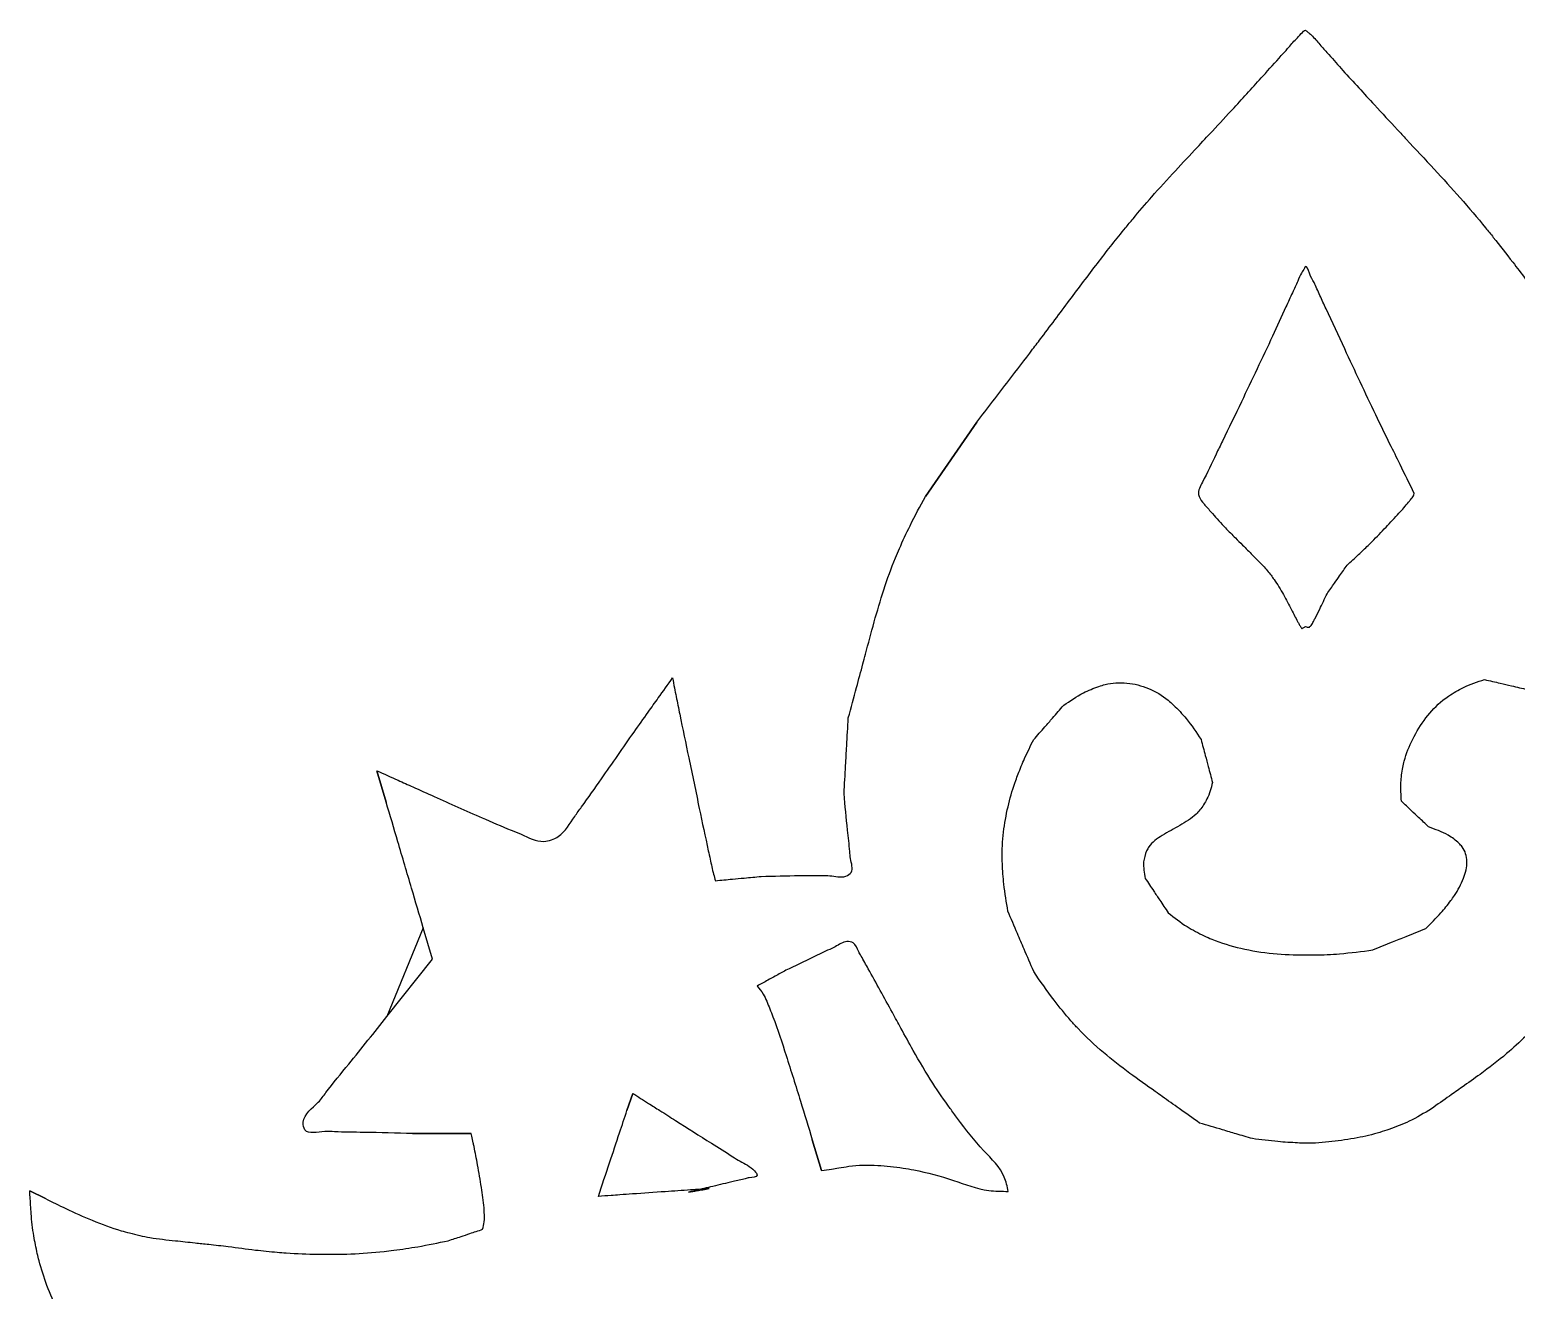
# Model space of a CAD drawing. Extents: x 0 to 339, y 0 to 248.
# Drawn here: x 52.5 to 105, y 204 to 248.5 of the extents above; entities that cross this region are included whole.
import ezdxf

# ---------------------------------------------------------------- set-up
doc = ezdxf.new("R2010")
doc.units = 0
doc.layers.add('layer_1', color=7, linetype='CONTINUOUS')

msp = doc.modelspace()

# ---------------------------------------------------------------- linework, layer by layer
at = {"layer": 'layer_1', "color": 1}
for p, q in [((84.160962, 231.996308), (85.976667, 234.619047)), ((85.976667, 234.619047), (84.160962, 231.996308)), ((84.160962, 231.996308), (84.160962, 231.996308)), ((97.579421, 227.401735), (97.57948, 227.401703)), ((97.57948, 227.401703), (97.579421, 227.401735)), ((97.579421, 227.401735), (97.579421, 227.401735)), ((65.122378, 221.203452), (64.794359, 222.313063)), ((64.794359, 222.313063), (65.122378, 221.203452)), ((65.122378, 221.203452), (65.122378, 221.203452)), ((66.433427, 216.765273), (65.147115, 213.638201)), ((66.761058, 215.655662), (66.433427, 216.765273)), ((97.578706, 215.809128), (97.579348, 215.809196)), ((97.579348, 215.809196), (97.578706, 215.809128)), ((97.578706, 215.809128), (97.578706, 215.809128)), ((65.147115, 213.638201), (66.761058, 215.655662)), ((65.147115, 213.638201), (65.147115, 213.638201)), ((73.624017, 210.316547), (73.826102, 210.922659)), ((73.826102, 210.922659), (73.624017, 210.316547)), ((73.624017, 210.316547), (73.624017, 210.316547)), ((68.122864, 209.50266), (66.054965, 209.50266)), ((66.054965, 209.50266), (68.122864, 209.50266)), ((68.122864, 209.50266), (68.122864, 209.50266)), ((80.164885, 209.280888), (80.493099, 208.195049)), ((80.493099, 208.195049), (80.164885, 209.280888)), ((80.164885, 209.280888), (80.164885, 209.280888)), ((52.538792, 207.485518), (53.093631, 207.207939)), ((53.093631, 207.207939), (52.538792, 207.485518)), ((52.538792, 207.485518), (52.538792, 207.485518)), ((75.795827, 207.437487), (75.947468, 207.462543)), ((75.947468, 207.462543), (75.795827, 207.437487)), ((75.795827, 207.437487), (75.795827, 207.437487)), ((76.529166, 207.559625), (76.529166, 207.559625)), ((76.529166, 207.559625), (76.529166, 207.559625)), ((76.529166, 207.559625), (76.529166, 207.559625)), ((87.084407, 207.462543), (87.084407, 207.462543)), ((87.084407, 207.462543), (87.084407, 207.462543)), ((87.084407, 207.462543), (87.084407, 207.462543)), ((72.613869, 207.285974), (72.613869, 207.285974)), ((72.613869, 207.285974), (72.613869, 207.285974)), ((72.613869, 207.285974), (72.613869, 207.285974))]:
    msp.add_line(p, q, dxfattribs=at)
for points in [[(97.246511, 248.144222), (97.305587, 248.201433), (97.365158, 248.249951), (97.430531, 248.333495)], [(97.430531, 248.333495), (97.477735, 248.393821), (97.527964, 248.472408), (97.579348, 248.452609)], [(97.579348, 248.452609), (97.594108, 248.446922), (97.608963, 248.433116), (97.623682, 248.420476)], [(97.623682, 248.420476), (97.657742, 248.391229), (97.691072, 248.368223), (97.723075, 248.341905)], [(97.723075, 248.341905), (97.759222, 248.31218), (97.793675, 248.278229), (97.827105, 248.243637)], [(97.827105, 248.243637), (97.931731, 248.135378), (98.026342, 248.020849), (98.123661, 247.908017)], [(96.723691, 247.557456), (96.798022, 247.639778), (96.872242, 247.721652), (96.946309, 247.807589)], [(96.946309, 247.807589), (97.046079, 247.923346), (97.145572, 248.046472), (97.246511, 248.144222)], [(98.123661, 247.908017), (98.214847, 247.802296), (98.30841, 247.698064), (98.40155, 247.593568)], [(96.08079, 246.842292), (96.295831, 247.080934), (96.51022, 247.321038), (96.723691, 247.557456)], [(98.40155, 247.593568), (98.56826, 247.406532), (98.733612, 247.218647), (98.898964, 247.030763)], [(95.055042, 245.714952), (95.397504, 246.089507), (95.739965, 246.464062), (96.08079, 246.842292)], [(98.898964, 247.030763), (99.270555, 246.625914), (99.642146, 246.221065), (100.014728, 245.817129)], [(94.289261, 244.892973), (94.544532, 245.166955), (94.799787, 245.440954), (95.055042, 245.714952)], [(100.014728, 245.817129), (100.284285, 245.524887), (100.55436, 245.233124), (100.824805, 244.941705)], [(93.753139, 244.317603), (93.931855, 244.509385), (94.110562, 244.701175), (94.289261, 244.892973)], [(100.824805, 244.941705), (100.928942, 244.829492), (101.033133, 244.717329), (101.137442, 244.605277)], [(101.137442, 244.605277), (101.46543, 244.252942), (101.794584, 243.901692), (102.121084, 243.547974)], [(92.987142, 243.495666), (93.24248, 243.76964), (93.497818, 244.043614), (93.753139, 244.317603)], [(102.121084, 243.547974), (102.429825, 243.213496), (102.736193, 242.876812), (103.037416, 242.535508)], [(92.148366, 242.569132), (92.423686, 242.881767), (92.705414, 243.188717), (92.987142, 243.495666)], [(91.488944, 241.799506), (91.706057, 242.058351), (91.925104, 242.315611), (92.148366, 242.569132)], [(103.037416, 242.535508), (103.343619, 242.188561), (103.644506, 241.836839), (103.936883, 241.478206)], [(90.294441, 240.304222), (90.598138, 240.699826), (90.90518, 241.092946), (91.221818, 241.478205)], [(91.221818, 241.478205), (91.310251, 241.585804), (91.399433, 241.69279), (91.488944, 241.799506)], [(103.936883, 241.478206), (104.027822, 241.366659), (104.117937, 241.254445), (104.207732, 241.141971)], [(104.207732, 241.141971), (104.438766, 240.852587), (104.667679, 240.56149), (104.893207, 240.267814)], [(89.316732, 239.012583), (89.640683, 239.444594), (89.9656, 239.875864), (90.294441, 240.304222)], [(97.441285, 239.882124), (97.391996, 239.793982), (97.347463, 239.695959), (97.30293, 239.597937)], [(97.540991, 240.052763), (97.504782, 239.988486), (97.472104, 239.937237), (97.441285, 239.882124)], [(97.579284, 240.10968), (97.566553, 240.098954), (97.553559, 240.075073), (97.540991, 240.052763)], [(97.71565, 239.882387), (97.673762, 239.99617), (97.628478, 240.151122), (97.579284, 240.10968)], [(97.880474, 239.543034), (97.828007, 239.64189), (97.775269, 239.720438), (97.71565, 239.882387)], [(104.893207, 240.267814), (105.200562, 239.867587), (105.501632, 239.462569), (105.802703, 239.05755)], [(97.30293, 239.597937), (97.240738, 239.461705), (97.178547, 239.325473), (97.11638, 239.18923)], [(98.086325, 239.092899), (98.017676, 239.248681), (97.94931, 239.413335), (97.880474, 239.543034)], [(88.271771, 237.619921), (88.621491, 238.083088), (88.968553, 238.548263), (89.316732, 239.012583)], [(97.11638, 239.18923), (97.039713, 239.021207), (96.963083, 238.853167), (96.886457, 238.685125)], [(98.305115, 238.616838), (98.231971, 238.773046), (98.15899, 238.928002), (98.086325, 239.092899)], [(96.886457, 238.685125), (96.729656, 238.341264), (96.572868, 237.997397), (96.416079, 237.653531)], [(98.961577, 237.203573), (98.741651, 237.676582), (98.522661, 238.152242), (98.305115, 238.616838)], [(87.945741, 237.189377), (88.054561, 237.332783), (88.163294, 237.476255), (88.271771, 237.619921)], [(96.416079, 237.653531), (96.049341, 236.880974), (95.682602, 236.108417), (95.315173, 235.338545)], [(87.109689, 236.091971), (87.389207, 236.457135), (87.667759, 236.823041), (87.945741, 237.189377)], [(100.055855, 234.875477), (99.690245, 235.6491), (99.324635, 236.422723), (98.961577, 237.203573)], [(85.976667, 234.619047), (86.354925, 235.109574), (86.733183, 235.6001), (87.109689, 236.091971)], [(95.315173, 235.338545), (95.094221, 234.875585), (94.873019, 234.413597), (94.646474, 233.949629)], [(100.560862, 233.846688), (100.392512, 234.189611), (100.224184, 234.532544), (100.055855, 234.875477)], [(94.646474, 233.949629), (94.570803, 233.794655), (94.494537, 233.63946), (94.421103, 233.48668)], [(100.914441, 233.126536), (100.796571, 233.366582), (100.678711, 233.606633), (100.560862, 233.846688)], [(94.421103, 233.48668), (94.264129, 233.160095), (94.120099, 232.844541), (93.937417, 232.498019)], [(101.41966, 232.097751), (101.251247, 232.440676), (101.082834, 232.783601), (100.914441, 233.126536)], [(93.937417, 232.498019), (93.861206, 232.353457), (93.778269, 232.203506), (93.801723, 232.059365)], [(83.617335, 230.963516), (83.789781, 231.312198), (83.975372, 231.654253), (84.160962, 231.996308)], [(93.801723, 232.059365), (93.817, 231.965478), (93.877414, 231.874056), (93.941052, 231.794724)], [(101.281196, 231.873287), (101.320433, 231.91999), (101.363151, 231.965235), (101.389717, 232.019188)], [(101.389717, 232.019188), (101.402, 232.044135), (101.41083, 232.070943), (101.41966, 232.097751)], [(93.941052, 231.794724), (93.969294, 231.759517), (93.998171, 231.726692), (94.027116, 231.69368)], [(94.027116, 231.69368), (94.11501, 231.593434), (94.203527, 231.491467), (94.292778, 231.390576)], [(100.878054, 231.406518), (100.994128, 231.533606), (101.110114, 231.661144), (101.217581, 231.794724)], [(101.217581, 231.794724), (101.238645, 231.820907), (101.259383, 231.847322), (101.281196, 231.873287)], [(83.241838, 230.154745), (83.36151, 230.426861), (83.485586, 230.697122), (83.617335, 230.963516)], [(94.292778, 231.390576), (94.443538, 231.220154), (94.596393, 231.052804), (94.749248, 230.885454)], [(99.929402, 230.405473), (100.096036, 230.57135), (100.259486, 230.740519), (100.420613, 230.911651)], [(100.420613, 230.911651), (100.574558, 231.075156), (100.726381, 231.240454), (100.878054, 231.406518)], [(94.749248, 230.885454), (94.867759, 230.766961), (94.98627, 230.648468), (95.104779, 230.529972)], [(95.104779, 230.529972), (95.187712, 230.447047), (95.270645, 230.36412), (95.353576, 230.281192)], [(99.79008, 230.26802), (99.836685, 230.313672), (99.883166, 230.359446), (99.929402, 230.405473)], [(83.101727, 229.827853), (83.147075, 229.93738), (83.194106, 230.04621), (83.241838, 230.154745)], [(95.353576, 230.281192), (95.472017, 230.162755), (95.590455, 230.044316), (95.708894, 229.925877)], [(95.708894, 229.925877), (95.837298, 229.802103), (95.965702, 229.678329), (96.084941, 229.546082)], [(99.045643, 229.57222), (99.182683, 229.695754), (99.319723, 229.819288), (99.454365, 229.945401)], [(99.454365, 229.945401), (99.567635, 230.051495), (99.679206, 230.159414), (99.79008, 230.26802)], [(82.692736, 228.704309), (82.815835, 229.083523), (82.949271, 229.459632), (83.101727, 229.827853)], [(96.084941, 229.546082), (96.181614, 229.438863), (96.272263, 229.326074), (96.35991, 229.21118)], [(98.783767, 229.198113), (98.87106, 229.322814), (98.958351, 229.447517), (99.045643, 229.57222)], [(96.35991, 229.21118), (96.396161, 229.16366), (96.431898, 229.11578), (96.466519, 229.067114)], [(96.466519, 229.067114), (96.588805, 228.895216), (96.697162, 228.713507), (96.800537, 228.529364)], [(98.338521, 228.562072), (98.425827, 228.686788), (98.513133, 228.811505), (98.600439, 228.936222)], [(98.600439, 228.936222), (98.661549, 229.023519), (98.722658, 229.110815), (98.783767, 229.198113)], [(82.351056, 227.563988), (82.457868, 227.94614), (82.570179, 228.326763), (82.692736, 228.704309)], [(96.800537, 228.529364), (96.898991, 228.353987), (96.992927, 228.176402), (97.084007, 227.997254)], [(98.079405, 228.015059), (98.167206, 228.196434), (98.252863, 228.379253), (98.338521, 228.562072)], [(97.084007, 227.997254), (97.155381, 227.856868), (97.225001, 227.715522), (97.300225, 227.577175)], [(97.91564, 227.686725), (97.972171, 227.795698), (98.026182, 227.905113), (98.079405, 228.015059)], [(82.042946, 226.423525), (82.144473, 226.803999), (82.245057, 227.184746), (82.351056, 227.563988)], [(97.300225, 227.577175), (97.308653, 227.561676), (97.31715, 227.546214), (97.325694, 227.530775)], [(97.325694, 227.530775), (97.344632, 227.496551), (97.363795, 227.462436), (97.383987, 227.428947)], [(97.383987, 227.428947), (97.40459, 227.394779), (97.426264, 227.361263), (97.447938, 227.327747)], [(97.447938, 227.327747), (97.478789, 227.345094), (97.50964, 227.362441), (97.540464, 227.379837)], [(97.540464, 227.379837), (97.551821, 227.386246), (97.563174, 227.392662), (97.574559, 227.399022)], [(97.574559, 227.399022), (97.576179, 227.399927), (97.5778, 227.400831), (97.579421, 227.401735)], [(97.57948, 227.401703), (97.617591, 227.385693), (97.655702, 227.369683), (97.690163, 227.377195)], [(97.690163, 227.377195), (97.722507, 227.384246), (97.751634, 227.412018), (97.775339, 227.440959)], [(97.775339, 227.440959), (97.810912, 227.484389), (97.834271, 227.53045), (97.858539, 227.577243)], [(97.858539, 227.577243), (97.877305, 227.613429), (97.896616, 227.650052), (97.91564, 227.686725)], [(81.953276, 226.088252), (81.983212, 226.199997), (82.01312, 226.311749), (82.042946, 226.423525)], [(81.729098, 225.254235), (81.804115, 225.532163), (81.878782, 225.810185), (81.953276, 226.088252)], [(74.72998, 224.881606), (74.898075, 225.118211), (75.066149, 225.354832), (75.234223, 225.591452)], [(75.234223, 225.591452), (75.255666, 225.47275), (75.277108, 225.354048), (75.299608, 225.235547)], [(75.299608, 225.235547), (75.338167, 225.03247), (75.379832, 224.829986), (75.421038, 224.62742)], [(81.437668, 224.179179), (81.535006, 224.537479), (81.632344, 224.895778), (81.729098, 225.254235)], [(89.735984, 225.059382), (89.91169, 225.150229), (90.096213, 225.225188), (90.284095, 225.288446)], [(90.284095, 225.288446), (90.357563, 225.313182), (90.431544, 225.336128), (90.506706, 225.354802)], [(90.506706, 225.354802), (90.755447, 225.416602), (91.017125, 225.431612), (91.273649, 225.407316)], [(91.273649, 225.407316), (91.533556, 225.382701), (91.788172, 225.317737), (92.029265, 225.21839)], [(92.029265, 225.21839), (92.281708, 225.114367), (92.519324, 224.972647), (92.728824, 224.799189)], [(102.630026, 224.944222), (102.798134, 225.058564), (102.97279, 225.16441), (103.155607, 225.252048)], [(103.155607, 225.252048), (103.392687, 225.365698), (103.643494, 225.448728), (103.894301, 225.531759)], [(103.894301, 225.531759), (104.081367, 225.48806), (104.268433, 225.444361), (104.455506, 225.400694)], [(104.455506, 225.400694), (104.586456, 225.370127), (104.71741, 225.339575), (104.848367, 225.309038)], [(104.848367, 225.309038), (105.035446, 225.265415), (105.222533, 225.221822), (105.409619, 225.178229)], [(74.376918, 224.384714), (74.494615, 224.550337), (74.612303, 224.715968), (74.72998, 224.881606)], [(75.421038, 224.62742), (75.442889, 224.520003), (75.464611, 224.412563), (75.486423, 224.30514)], [(88.649186, 224.173645), (88.780117, 224.323296), (88.911036, 224.472958), (89.041955, 224.62262)], [(89.041955, 224.62262), (89.267698, 224.778299), (89.493441, 224.933978), (89.735984, 225.059382)], [(92.728824, 224.799189), (92.793988, 224.745236), (92.856431, 224.688211), (92.917766, 224.629924)], [(92.917766, 224.629924), (93.075998, 224.479554), (93.226846, 224.320779), (93.36487, 224.152038)], [(101.829342, 224.175426), (102.004788, 224.405877), (102.202907, 224.621127), (102.429872, 224.799189)], [(102.429872, 224.799189), (102.494664, 224.85002), (102.561805, 224.897821), (102.630026, 224.944222)], [(73.872416, 223.67487), (74.040591, 223.91148), (74.208765, 224.148089), (74.376918, 224.384714)], [(75.486423, 224.30514), (75.590721, 223.791492), (75.697087, 223.278253), (75.803991, 222.76514)], [(81.38173, 223.189009), (81.400394, 223.519065), (81.419031, 223.849122), (81.437668, 224.179179)], [(88.374185, 223.859364), (88.465858, 223.964119), (88.557525, 224.06888), (88.649186, 224.173645)], [(93.36487, 224.152038), (93.556594, 223.917643), (93.723572, 223.664018), (93.890549, 223.410392)], [(101.363532, 223.428107), (101.495925, 223.690956), (101.650908, 223.941052), (101.829342, 224.175426)], [(72.72455, 222.029358), (73.10741, 222.578617), (73.489913, 223.126743), (73.872416, 223.67487)], [(87.98124, 223.410392), (88.112226, 223.560046), (88.243212, 223.7097), (88.374185, 223.859364)], [(81.3425, 222.495964), (81.35559, 222.726978), (81.368667, 222.957993), (81.38173, 223.189009)], [(87.66045, 222.745275), (87.760751, 222.970008), (87.870996, 223.1902), (87.98124, 223.410392)], [(93.890549, 223.410392), (93.940445, 223.223308), (93.99034, 223.036224), (94.040238, 222.84914)], [(101.066067, 222.652699), (101.133902, 222.920973), (101.238671, 223.180211), (101.363532, 223.428107)], [(75.803991, 222.76514), (75.928083, 222.169524), (76.0529, 221.574078), (76.177588, 220.978558)], [(87.435129, 222.197944), (87.506046, 222.382086), (87.580053, 222.565139), (87.66045, 222.745275)], [(94.040238, 222.84914), (94.075165, 222.718187), (94.110093, 222.587233), (94.145021, 222.45628)], [(101.017434, 222.431971), (101.03188, 222.506008), (101.047606, 222.579689), (101.066067, 222.652699)], [(64.794359, 222.313063), (65.04344, 222.200959), (65.292521, 222.088856), (65.541614, 221.976801)], [(72.019452, 221.033759), (72.258801, 221.360958), (72.491741, 221.695368), (72.72455, 222.029358)], [(81.28635, 221.506005), (81.305076, 221.835991), (81.323802, 222.165976), (81.3425, 222.495964)], [(87.350068, 221.970573), (87.377477, 222.046713), (87.406043, 222.12242), (87.435129, 222.197944)], [(94.145021, 222.45628), (94.194918, 222.269211), (94.244815, 222.082143), (94.294713, 221.895074)], [(100.946355, 221.897037), (100.95574, 222.076395), (100.982942, 222.255203), (101.017434, 222.431971)], [(65.541614, 221.976801), (65.715972, 221.898366), (65.890336, 221.819955), (66.064675, 221.741433)], [(66.064675, 221.741433), (66.313723, 221.629262), (66.562723, 221.516865), (66.811884, 221.405213)], [(81.412491, 220.21633), (81.364954, 220.648665), (81.325652, 221.077335), (81.28635, 221.506005)], [(87.102026, 221.148602), (87.170673, 221.426595), (87.253131, 221.701288), (87.350068, 221.970573)], [(94.294713, 221.895074), (94.241799, 221.696419), (94.188885, 221.497765), (94.09923, 221.315404)], [(100.965061, 221.238778), (100.949982, 221.458471), (100.934902, 221.678164), (100.946355, 221.897037)], [(65.53503, 219.806231), (65.397476, 220.271971), (65.259927, 220.737712), (65.122378, 221.203452)], [(66.811884, 221.405213), (67.375239, 221.152769), (67.939426, 220.904137), (68.505951, 220.655385)], [(71.779456, 220.69938), (71.857223, 220.813804), (71.938702, 220.923371), (72.019452, 221.033759)], [(76.177588, 220.978558), (76.28164, 220.481599), (76.385603, 219.98459), (76.495156, 219.48889)], [(86.932647, 220.259323), (86.972623, 220.558717), (87.029647, 220.855494), (87.102026, 221.148602)], [(94.09923, 221.315404), (94.030882, 221.176385), (93.941182, 221.046835), (93.842076, 220.926356)], [(101.320379, 220.902035), (101.20193, 221.014272), (101.083496, 221.126525), (100.965061, 221.238778)], [(68.505951, 220.655385), (68.849502, 220.504538), (69.193914, 220.353646), (69.538884, 220.213593)], [(71.199372, 219.992327), (71.452182, 220.166894), (71.606656, 220.445127), (71.779456, 220.69938)], [(93.713975, 220.784174), (93.548805, 220.620278), (93.344569, 220.49762), (93.141444, 220.381947)], [(93.842076, 220.926356), (93.801406, 220.876915), (93.759152, 220.829002), (93.713975, 220.784174)], [(101.569191, 220.666315), (101.486246, 220.74488), (101.403309, 220.823454), (101.320379, 220.902035)], [(101.924766, 220.329571), (101.806236, 220.441814), (101.687706, 220.554056), (101.569191, 220.666315)], [(69.538884, 220.213593), (69.654996, 220.166453), (69.771171, 220.120542), (69.888194, 220.068786)], [(69.888194, 220.068786), (70.147244, 219.954214), (70.410447, 219.811001), (70.686698, 219.817631)], [(70.686698, 219.817631), (70.865444, 219.821921), (71.049652, 219.888945), (71.199372, 219.992327)], [(81.488228, 219.458839), (81.471186, 219.707093), (81.440418, 219.962344), (81.412491, 220.21633)], [(86.869958, 219.319428), (86.867912, 219.633412), (86.89105, 219.947785), (86.932647, 220.259323)], [(92.51865, 220.024613), (92.339985, 219.914792), (92.161468, 219.793108), (92.047468, 219.622385)], [(93.141444, 220.381947), (92.933, 220.263244), (92.725725, 220.151896), (92.51865, 220.024613)], [(102.613841, 220.034013), (102.3981, 220.159449), (102.161433, 220.24451), (101.924766, 220.329571)], [(102.994364, 219.749661), (102.87881, 219.858865), (102.750525, 219.954542), (102.613841, 220.034013)], [(66.020559, 218.16249), (65.858684, 218.710394), (65.696854, 219.258312), (65.53503, 219.806231)], [(76.495156, 219.48889), (76.517031, 219.389913), (76.539129, 219.290987), (76.56054, 219.191873)], [(81.51349, 219.211284), (81.497903, 219.297289), (81.493799, 219.37769), (81.488228, 219.458839)], [(91.969766, 219.480224), (91.913789, 219.356983), (91.875838, 219.224351), (91.863891, 219.091139)], [(92.047468, 219.622385), (92.017656, 219.577739), (91.992256, 219.52974), (91.969766, 219.480224)], [(103.111228, 219.62245), (103.076723, 219.668449), (103.036385, 219.70995), (102.994364, 219.749661)], [(103.275116, 219.109863), (103.269617, 219.292174), (103.218723, 219.479145), (103.111228, 219.62245)], [(76.56054, 219.191873), (76.598984, 219.013913), (76.635216, 218.835344), (76.681968, 218.659484)], [(81.536726, 218.723858), (81.618785, 218.852418), (81.544058, 219.042627), (81.51349, 219.211284)], [(86.877443, 219.033184), (86.873529, 219.128576), (86.87058, 219.223984), (86.869958, 219.319428)], [(86.929834, 218.309181), (86.903483, 218.549646), (86.887364, 218.791361), (86.877443, 219.033184)], [(91.863891, 219.091139), (91.846627, 218.898644), (91.883661, 218.704938), (91.920696, 218.511231)], [(103.158398, 218.518713), (103.230522, 218.707439), (103.281274, 218.90573), (103.275116, 219.109863)], [(76.681968, 218.659484), (76.70242, 218.58255), (76.724886, 218.506134), (76.747352, 218.429719)], [(76.747352, 218.429719), (76.946605, 218.448356), (77.145859, 218.466993), (77.345111, 218.485656)], [(77.345111, 218.485656), (77.484594, 218.49872), (77.624076, 218.511797), (77.763557, 218.524886)], [(77.763557, 218.524886), (77.962825, 218.543586), (78.162092, 218.562311), (78.361358, 218.581036)], [(78.361358, 218.581036), (78.809444, 218.594869), (79.257529, 218.608702), (79.706084, 218.609945)], [(79.706084, 218.609945), (79.975172, 218.61069), (80.244428, 218.606903), (80.512971, 218.610791)], [(80.512971, 218.610791), (80.602505, 218.612088), (80.691958, 218.614237), (80.78195, 218.606074)], [(80.78195, 218.606074), (80.971073, 218.588918), (81.16257, 218.526217), (81.347068, 218.589374)], [(81.347068, 218.589374), (81.42294, 218.615347), (81.497629, 218.662605), (81.536726, 218.723858)], [(91.920696, 218.511231), (92.020474, 218.361574), (92.120252, 218.211916), (92.220024, 218.062254)], [(102.833909, 217.905115), (102.963872, 218.096604), (103.075315, 218.301313), (103.158398, 218.518713)], [(66.433427, 216.765273), (66.295793, 217.231009), (66.15816, 217.696745), (66.020559, 218.16249)], [(87.072038, 217.349506), (87.018545, 217.668654), (86.965051, 217.987802), (86.929834, 218.309181)], [(92.220024, 218.062254), (92.289865, 217.957489), (92.359703, 217.852723), (92.429538, 217.747955)], [(102.70671, 217.727397), (102.750233, 217.785842), (102.792989, 217.844823), (102.833909, 217.905115)], [(87.408781, 216.563789), (87.296535, 216.825695), (87.184287, 217.087601), (87.072038, 217.349506)], [(92.429538, 217.747955), (92.529304, 217.598284), (92.629064, 217.44861), (92.728824, 217.298935)], [(92.728824, 217.298935), (92.946537, 217.127876), (93.164251, 216.956817), (93.397667, 216.809744)], [(101.82376, 216.74339), (102.005186, 216.922142), (102.186611, 217.100895), (102.355034, 217.291517)], [(102.355034, 217.291517), (102.478605, 217.431376), (102.595176, 217.577624), (102.70671, 217.727397)], [(93.397667, 216.809744), (93.591852, 216.687389), (93.796905, 216.581635), (94.004824, 216.483245)], [(101.131442, 216.462637), (101.362219, 216.556211), (101.59299, 216.6498), (101.82376, 216.74339)], [(81.391015, 216.278231), (81.236779, 216.265985), (81.107909, 216.171445), (80.972954, 216.099462)], [(81.60706, 216.232437), (81.546829, 216.270713), (81.46593, 216.284179), (81.391015, 216.278231)], [(81.80627, 215.92283), (81.750438, 216.035877), (81.707468, 216.16863), (81.60706, 216.232437)], [(87.6445, 216.01377), (87.565928, 216.19711), (87.487355, 216.38045), (87.408781, 216.563789)], [(94.004824, 216.483245), (94.092352, 216.441826), (94.180389, 216.401712), (94.26959, 216.364418)], [(94.26959, 216.364418), (94.599696, 216.226404), (94.945756, 216.127013), (95.29545, 216.046567)], [(99.954849, 215.985701), (100.185538, 216.079195), (100.416227, 216.172689), (100.64691, 216.266199)], [(100.64691, 216.266199), (100.808424, 216.331671), (100.969935, 216.39715), (101.131442, 216.462637)], [(80.19844, 215.729176), (79.876311, 215.572756), (79.553338, 215.419483), (79.230364, 215.26621)], [(80.779318, 216.006903), (80.584694, 215.918015), (80.391719, 215.823029), (80.19844, 215.729176)], [(80.972954, 216.099462), (80.909251, 216.065484), (80.844193, 216.036532), (80.779318, 216.006903)], [(81.890463, 215.771284), (81.861703, 215.820734), (81.83256, 215.869597), (81.80627, 215.92283)], [(82.143032, 215.316684), (82.05956, 215.469318), (81.976735, 215.622943), (81.890463, 215.771284)], [(87.98124, 215.228008), (87.868994, 215.489929), (87.756748, 215.75185), (87.6445, 216.01377)], [(95.29545, 216.046567), (95.671097, 215.960151), (96.050937, 215.895595), (96.433584, 215.857797)], [(96.433584, 215.857797), (96.813307, 215.820287), (97.195795, 215.809129), (97.577418, 215.809128)], [(97.577418, 215.809128), (97.577482, 215.809128), (97.577545, 215.809128), (97.577608, 215.809128)], [(97.577608, 215.809128), (97.577767, 215.809128), (97.577926, 215.809128), (97.578085, 215.809128)], [(97.578085, 215.809128), (97.578292, 215.809128), (97.578499, 215.809128), (97.578706, 215.809128)], [(97.579348, 215.809196), (97.579548, 215.809178), (97.579748, 215.809159), (97.579948, 215.809148)], [(97.579948, 215.809148), (97.580158, 215.809136), (97.580367, 215.809132), (97.580576, 215.80913)], [(97.580576, 215.80913), (97.58079, 215.809128), (97.581005, 215.809127), (97.581219, 215.809127)], [(97.581219, 215.809127), (97.692825, 215.809022), (97.804446, 215.8088), (97.916069, 215.810085)], [(97.916069, 215.810085), (98.203835, 215.813397), (98.491613, 215.826727), (98.778391, 215.850282)], [(98.778391, 215.850282), (99.171797, 215.882594), (99.563323, 215.934147), (99.954849, 215.985701)], [(79.230364, 215.26621), (79.105618, 215.197592), (78.980872, 215.128974), (78.856122, 215.060364)], [(82.563963, 214.559088), (82.423052, 214.810702), (82.282142, 215.062316), (82.143032, 215.316684)], [(88.70147, 214.210564), (88.449214, 214.540622), (88.215227, 214.884315), (87.98124, 215.228008)], [(78.594182, 214.916317), (78.469465, 214.84774), (78.344745, 214.779171), (78.220024, 214.710602)], [(78.220024, 214.710602), (78.294954, 214.619416), (78.369884, 214.52823), (78.431439, 214.429004)], [(78.856122, 215.060364), (78.768811, 215.012344), (78.681497, 214.964329), (78.594182, 214.916317)], [(78.431439, 214.429004), (78.531582, 214.267577), (78.596327, 214.084871), (78.665274, 213.906036)], [(82.994316, 213.773373), (82.850879, 214.035286), (82.707421, 214.297187), (82.563963, 214.559088)], [(89.298245, 213.484818), (89.092126, 213.720747), (88.891608, 213.961782), (88.70147, 214.210564)], [(63.802345, 211.957166), (64.258981, 212.513949), (64.703048, 213.076075), (65.147115, 213.638201)], [(78.665274, 213.906036), (78.701675, 213.811618), (78.739248, 213.71828), (78.775638, 213.624439)], [(78.775638, 213.624439), (78.949469, 213.17617), (79.096302, 212.716451), (79.242446, 212.257136)], [(83.295487, 213.223372), (83.195107, 213.406711), (83.094716, 213.590045), (82.994316, 213.773373)], [(83.725624, 212.437654), (83.582252, 212.699563), (83.43888, 212.961473), (83.295487, 213.223372)], [(89.54706, 213.207971), (89.462436, 213.298691), (89.379901, 213.391354), (89.298245, 213.484818)], [(90.444911, 212.362371), (90.130804, 212.628105), (89.82746, 212.907374), (89.54706, 213.207971)], [(105.351623, 212.946076), (105.133074, 212.732047), (104.909173, 212.523173), (104.676383, 212.324998)], [(79.242446, 212.257136), (79.413031, 211.721007), (79.582677, 211.185427), (79.748537, 210.648449)], [(84.423193, 211.277076), (84.179468, 211.656784), (83.952546, 212.047219), (83.725624, 212.437654)], [(91.376375, 211.62903), (91.058692, 211.864031), (90.74683, 212.106948), (90.444911, 212.362371)], [(104.676383, 212.324998), (104.375211, 212.06861), (104.059161, 211.830128), (103.743111, 211.591646)], [(62.99544, 210.948501), (63.249831, 211.290917), (63.52835, 211.62308), (63.802345, 211.957166)], [(92.274225, 210.98553), (91.973457, 211.197959), (91.672389, 211.410058), (91.376375, 211.62903)], [(103.743111, 211.591646), (103.531102, 211.441987), (103.319093, 211.292328), (103.107082, 211.142671)], [(85.031063, 210.391265), (84.820511, 210.681313), (84.616563, 210.975818), (84.423193, 211.277076)], [(92.523041, 210.809682), (92.440119, 210.868319), (92.357183, 210.926937), (92.274225, 210.98553)], [(103.107082, 211.142671), (102.958672, 211.037909), (102.81026, 210.933149), (102.661848, 210.82839)], [(62.196848, 209.901493), (62.221749, 210.208438), (62.516359, 210.392395), (62.726459, 210.612267)], [(62.726459, 210.612267), (62.828521, 210.719075), (62.91064, 210.834358), (62.99544, 210.948501)], [(73.826102, 210.922659), (74.013136, 210.804151), (74.20017, 210.685642), (74.387218, 210.567129)], [(74.387218, 210.567129), (74.518151, 210.484169), (74.64909, 210.401207), (74.780044, 210.318332)], [(79.748537, 210.648449), (79.889133, 210.193265), (80.027009, 209.737076), (80.164885, 209.280888)], [(93.119816, 210.386983), (92.921031, 210.528081), (92.722074, 210.668939), (92.523041, 210.809682)], [(102.661848, 210.82839), (102.449825, 210.678731), (102.237801, 210.529075), (102.025776, 210.379418)], [(73.362085, 209.530842), (73.449393, 209.792745), (73.536705, 210.054646), (73.624017, 210.316547)], [(74.780044, 210.318332), (74.96712, 210.199942), (75.154224, 210.081731), (75.341288, 209.963018)], [(75.341288, 209.963018), (75.76217, 209.695921), (76.182845, 209.426282), (76.603818, 209.163211)], [(85.291058, 210.038581), (85.203907, 210.155415), (85.116936, 210.272969), (85.031063, 210.391265)], [(86.221817, 208.893778), (85.880042, 209.259912), (85.584527, 209.645163), (85.291058, 210.038581)], [(93.840046, 209.874699), (93.600053, 210.045578), (93.360061, 210.216457), (93.119816, 210.386983)], [(101.240077, 209.939069), (101.007556, 209.827667), (100.76554, 209.735336), (100.521717, 209.650032)], [(102.025776, 210.379418), (101.768159, 210.224034), (101.510541, 210.06865), (101.240077, 209.939069)], [(62.255736, 209.63339), (62.207291, 209.699591), (62.189137, 209.806439), (62.196848, 209.901493)], [(62.953599, 209.578156), (62.699857, 209.560094), (62.379287, 209.464556), (62.255736, 209.63339)], [(63.298196, 209.569791), (63.187279, 209.577158), (63.07854, 209.587049), (62.953599, 209.578156)], [(64.331984, 209.54465), (63.983304, 209.548305), (63.630946, 209.547691), (63.298196, 209.569791)], [(66.054965, 209.50266), (65.484042, 209.52061), (64.913119, 209.538559), (64.331984, 209.54465)], [(68.149019, 209.407384), (68.140912, 209.439292), (68.131888, 209.470976), (68.122864, 209.50266)], [(68.197593, 209.177601), (68.18238, 209.25442), (68.16829, 209.331535), (68.149019, 209.407384)], [(73.010396, 208.475754), (73.127617, 208.827453), (73.244846, 209.179149), (73.362085, 209.530842)], [(94.649878, 209.635287), (94.379932, 209.715084), (94.109989, 209.794891), (93.840046, 209.874699)], [(95.132725, 209.492576), (94.971774, 209.540139), (94.810825, 209.587711), (94.649878, 209.635287)], [(95.702452, 209.324243), (95.512542, 209.38035), (95.322632, 209.436457), (95.132725, 209.492576)], [(100.207432, 209.546162), (99.943216, 209.465461), (99.673099, 209.403314), (99.401346, 209.352682)], [(100.521717, 209.650032), (100.417489, 209.613567), (100.312931, 209.578385), (100.207432, 209.546162)], [(68.223748, 209.048699), (68.214985, 209.091653), (68.206113, 209.13458), (68.197593, 209.177601)], [(68.348911, 208.396865), (68.309389, 208.614514), (68.267966, 208.831939), (68.223748, 209.048699)], [(76.603818, 209.163211), (76.856421, 209.005355), (77.109131, 208.849864), (77.361379, 208.683264)], [(86.94492, 207.967755), (86.795473, 208.322784), (86.493978, 208.60222), (86.221817, 208.893778)], [(96.60501, 209.219575), (96.303438, 209.246714), (96.002945, 209.285479), (95.702452, 209.324243)], [(97.300684, 209.172783), (97.068487, 209.18477), (96.836431, 209.198749), (96.60501, 209.219575)], [(97.579284, 209.162037), (97.486404, 209.163515), (97.393533, 209.16799), (97.300684, 209.172783)], [(98.511975, 209.221786), (98.202088, 209.18579), (97.890633, 209.157081), (97.579284, 209.162037)], [(99.401346, 209.352682), (99.106655, 209.297776), (98.81004, 209.25641), (98.511975, 209.221786)], [(68.485285, 207.599373), (68.442439, 207.865924), (68.397087, 208.131561), (68.348911, 208.396865)], [(72.613869, 207.285974), (72.746041, 207.682569), (72.878213, 208.079163), (73.010396, 208.475754)], [(77.361379, 208.683264), (77.445468, 208.627727), (77.529505, 208.570955), (77.613912, 208.523263)], [(77.613912, 208.523263), (77.788882, 208.424401), (77.965444, 208.364554), (78.131206, 208.182023)], [(81.09734, 208.290439), (81.215722, 208.309798), (81.333891, 208.330668), (81.452741, 208.346689)], [(81.452741, 208.346689), (81.790619, 208.392236), (82.134, 208.398594), (82.4751, 208.381245)], [(82.4751, 208.381245), (82.774665, 208.366007), (83.07247, 208.332484), (83.368492, 208.28669)], [(77.799293, 207.908921), (77.665027, 207.872912), (77.515918, 207.84082), (77.36995, 207.807895)], [(77.942445, 207.942593), (77.887175, 207.933368), (77.844059, 207.920927), (77.799293, 207.908921)], [(78.216382, 208.031479), (78.205531, 207.96639), (78.050683, 207.960659), (77.942445, 207.942593)], [(78.131206, 208.182023), (78.177473, 208.131077), (78.222898, 208.070572), (78.216382, 208.031479)], [(80.493099, 208.195049), (80.611568, 208.213836), (80.730036, 208.232623), (80.848545, 208.251125)], [(80.848545, 208.251125), (80.931498, 208.264076), (81.014472, 208.276888), (81.09734, 208.290439)], [(83.368492, 208.28669), (83.496461, 208.266894), (83.624097, 208.244804), (83.75113, 208.220236)], [(83.75113, 208.220236), (84.223932, 208.128798), (84.688377, 208.003031), (85.148343, 207.849925)], [(85.148343, 207.849925), (85.560417, 207.71276), (85.968895, 207.553653), (86.394083, 207.496332)], [(87.084407, 207.462543), (87.047997, 207.635961), (87.011587, 207.809379), (86.94492, 207.967755)], [(52.557594, 207.186617), (52.551269, 207.286247), (52.54503, 207.385883), (52.538792, 207.485518)], [(68.576826, 206.880244), (68.560053, 207.120977), (68.523675, 207.360542), (68.485285, 207.599373)], [(73.059746, 207.317045), (72.911121, 207.306678), (72.762495, 207.296326), (72.613869, 207.285974)], [(73.37189, 207.33884), (73.267842, 207.331567), (73.163794, 207.324302), (73.059746, 207.317045)], [(73.817853, 207.370041), (73.669198, 207.359636), (73.520545, 207.34923), (73.37189, 207.33884)], [(74.976928, 207.451145), (74.590569, 207.424118), (74.20421, 207.397084), (73.817853, 207.370041)], [(75.868651, 207.513497), (75.571409, 207.492727), (75.274168, 207.471938), (74.976928, 207.451145)], [(76.113995, 207.512264), (76.007968, 207.487321), (75.901898, 207.462404), (75.795827, 207.437487)], [(76.22537, 207.538429), (76.106464, 207.53011), (75.987558, 207.521805), (75.868651, 207.513497)], [(75.947468, 207.462543), (75.998076, 207.471032), (76.048683, 207.479521), (76.099295, 207.487985)], [(76.099295, 207.487985), (76.165874, 207.499119), (76.232461, 207.510209), (76.299048, 207.5213)], [(76.336638, 207.564639), (76.262369, 207.547187), (76.188193, 207.529719), (76.113995, 207.512264)], [(76.326636, 207.545513), (76.292881, 207.543153), (76.259126, 207.540791), (76.22537, 207.538429)], [(76.299048, 207.5213), (76.375754, 207.534075), (76.45246, 207.54685), (76.529166, 207.559625)], [(76.427901, 207.552583), (76.394145, 207.550231), (76.360391, 207.547874), (76.326636, 207.545513)], [(76.65459, 207.639503), (76.548959, 207.614453), (76.442704, 207.589562), (76.336638, 207.564639)], [(76.529166, 207.559625), (76.495411, 207.557279), (76.461656, 207.554934), (76.427901, 207.552583)], [(77.36995, 207.807895), (77.126737, 207.753036), (76.892244, 207.695864), (76.65459, 207.639503)], [(86.394083, 207.496332), (86.621017, 207.465739), (86.852712, 207.464141), (87.084407, 207.462543)], [(52.570671, 206.977385), (52.566492, 207.04714), (52.562022, 207.116877), (52.557594, 207.186617)], [(52.589231, 206.678482), (52.582021, 206.778052), (52.576642, 206.877737), (52.570671, 206.977385)], [(53.093631, 207.207939), (53.331401, 207.089769), (53.56917, 206.971599), (53.80898, 206.857795)], [(53.80898, 206.857795), (54.118519, 206.7109), (54.431456, 206.57128), (54.748432, 206.440339)], [(68.586166, 206.717732), (68.58337, 206.772074), (68.580592, 206.826189), (68.576826, 206.880244)], [(52.683613, 205.888323), (52.640478, 206.150134), (52.60839, 206.413903), (52.589231, 206.678482)], [(54.748432, 206.440339), (55.082095, 206.302506), (55.420231, 206.174291), (55.766418, 206.073272)], [(68.526382, 206.123712), (68.549914, 206.21098), (68.573446, 206.298249), (68.584297, 206.387102)], [(68.584297, 206.387102), (68.597601, 206.496037), (68.591846, 206.607354), (68.586166, 206.717732)], [(52.806054, 205.266281), (52.759355, 205.472408), (52.717978, 205.679744), (52.683613, 205.888323)], [(55.766418, 206.073272), (55.864278, 206.044716), (55.962781, 206.018334), (56.061582, 205.992942)], [(56.061582, 205.992942), (56.300062, 205.931653), (56.540277, 205.876138), (56.782668, 205.83415)], [(56.782668, 205.83415), (57.080609, 205.78254), (57.381837, 205.751367), (57.683065, 205.720194)], [(67.315893, 205.720194), (67.465344, 205.77001), (67.614795, 205.819826), (67.764245, 205.869643)], [(67.764245, 205.869643), (67.868856, 205.904514), (67.973466, 205.939386), (68.078075, 205.974259)], [(68.078075, 205.974259), (68.227511, 206.024075), (68.376947, 206.073893), (68.526382, 206.123712)], [(52.86681, 205.014101), (52.845159, 205.097807), (52.825161, 205.181942), (52.806054, 205.266281)], [(57.683065, 205.720194), (57.913489, 205.695287), (58.143913, 205.67038), (58.374337, 205.645469)], [(58.374337, 205.645469), (58.535609, 205.628035), (58.69688, 205.610599), (58.858151, 205.593161)], [(58.858151, 205.593161), (59.088504, 205.568254), (59.318856, 205.543343), (59.549208, 205.518433)], [(59.549208, 205.518433), (59.867328, 205.473714), (60.185448, 205.428995), (60.504528, 205.392293)], [(60.504528, 205.392293), (60.760921, 205.362802), (61.017934, 205.338488), (61.275112, 205.316555)], [(61.275112, 205.316555), (61.380628, 205.307557), (61.486172, 205.298959), (61.591789, 205.291293)], [(61.591789, 205.291293), (61.964388, 205.264249), (62.337889, 205.248799), (62.711478, 205.242831)], [(62.711478, 205.242831), (63.099687, 205.23663), (63.487992, 205.240668), (63.876001, 205.25591)], [(63.876001, 205.25591), (64.266937, 205.271265), (64.657573, 205.297994), (65.046236, 205.341737)], [(65.046236, 205.341737), (65.160323, 205.354577), (65.274241, 205.368883), (65.388087, 205.383811)], [(65.388087, 205.383811), (65.670884, 205.420892), (65.953241, 205.46181), (66.234305, 205.509986)], [(66.234305, 205.509986), (66.596265, 205.572029), (66.956079, 205.646112), (67.315893, 205.720194)], [(53.147754, 204.140843), (53.040607, 204.427445), (52.943376, 204.718081), (52.86681, 205.014101)], [(53.518351, 203.239627), (53.386573, 203.536511), (53.261569, 203.836401), (53.147754, 204.140843)]]:
    msp.add_open_spline(points, degree=3, dxfattribs=at)

doc.saveas('drawing.dxf')
